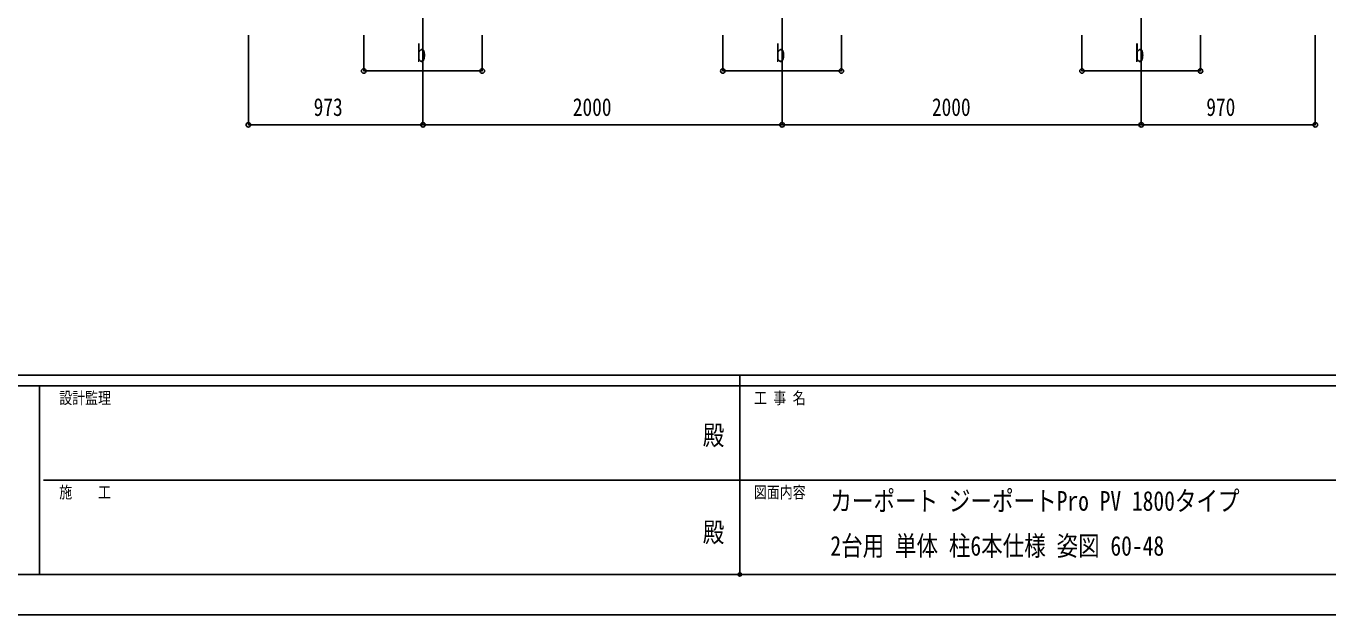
# Model space of a CAD drawing. Units: millimetres, scale not verified. Extents: x -12615 to 12615, y -8910 to 8910.
# Drawn here: x -3990 to 3261, y -8910 to -5632 of the extents above; entities that cross this region are included whole.
import ezdxf
from ezdxf.enums import TextEntityAlignment as Align

# ---------------------------------------------------------------- set-up
doc = ezdxf.new("R2010")
doc.units = ezdxf.units.MM
doc.header["$LTSCALE"] = 40
doc.header["$PDMODE"] = 32
doc.header["$PDSIZE"] = 20
for name, color, linetype in [('0-2_USER1', 3, 'Continuous'), ('0-3_YKK_12', 2, 'Continuous'), ('0-6_YKK_D', 6, 'Continuous'), ('0-7_YKK_ZWAK', 7, 'Continuous')]:
    doc.layers.add(name, color=color, linetype=linetype)
doc.styles.add('ＭＳ ゴシック', font='')
doc.styles.get('ＭＳ ゴシック').set_extended_font_data('MS Gothic')

msp = doc.modelspace()

# ---------------------------------------------------------------- linework, layer by layer
at = {"layer": '0-3_YKK_12'}
for p, q in [((-1779.36, -5332.18), (-1779.36, -5832.18)), ((220.64, -5332.18), (220.64, -5832.18)), ((2220.64, -5332.18), (2220.64, -5832.18))]:
    msp.add_line(p, q, dxfattribs=at)
at = {"layer": '0-6_YKK_D'}
for p, q in [((-2751.96, -5682.18), (-2751.96, -6183.18)), ((-2109.36, -5682.18), (-2109.36, -5883.18)), ((-1779.36, -5682.18), (-1779.36, -6183.18)), ((-1779.36, -5682.18), (-1779.36, -6183.18)), ((-1449.36, -5682.18), (-1449.36, -5883.18)), ((-109.36, -5682.18), (-109.36, -5883.18)), ((220.64, -5682.18), (220.64, -6183.18)), ((220.64, -5682.18), (220.64, -6183.18)), ((550.64, -5682.18), (550.64, -5883.18)), ((1890.64, -5682.18), (1890.64, -5883.18)), ((2220.64, -5682.18), (2220.64, -6183.18)), ((2220.64, -5682.18), (2220.64, -6183.18)), ((2550.64, -5682.18), (2550.64, -5883.18)), ((3190.15, -5682.18), (3190.15, -6183.18)), ((-2109.36, -5882.18), (-1449.36, -5882.18)), ((-109.36, -5882.18), (550.64, -5882.18)), ((1890.64, -5882.18), (2550.64, -5882.18)), ((-1779.36, -6182.18), (-2751.96, -6182.18)), ((-1779.36, -6182.18), (220.64, -6182.18)), ((220.64, -6182.18), (2220.64, -6182.18)), ((2220.64, -6182.18), (3190.15, -6182.18))]:
    msp.add_line(p, q, dxfattribs=at)
for centre in [(-2109.36, -5882.18), (-1449.36, -5882.18), (-109.36, -5882.18), (550.64, -5882.18), (1890.64, -5882.18), (2550.64, -5882.18), (-2751.96, -6182.18), (-1779.36, -6182.18), (-1779.36, -6182.18), (220.64, -6182.18), (220.64, -6182.18), (2220.64, -6182.18), (2220.64, -6182.18), (3190.15, -6182.18)]:
    msp.add_circle(centre, 12.75, dxfattribs=at)
at = {"layer": '0-7_YKK_ZWAK'}
for p, q in [((11685.06, -7575), (-11714.94, -7575)), ((-14.94, -7575), (-14.94, -8685)), ((-3914.94, -7635), (-11714.94, -7635)), ((-3914.94, -7635), (-3914.94, -8685)), ((-14.94, -7635), (-3914.94, -7635)), ((3885.06, -7635), (-14.94, -7635)), ((-3892.44, -8160), (-14.94, -8160)), ((-14.94, -8160), (3885.06, -8160)), ((-11714.94, -8685), (-3914.94, -8685)), ((-3914.94, -8685), (-14.94, -8685)), ((-14.94, -8685), (3885.06, -8685))]:
    msp.add_line(p, q, dxfattribs=at)
msp.add_lwpolyline([(-12615, -8910), (12615, -8910), (12615, 8910), (-12615, 8910)], close=True, dxfattribs=at)
msp.add_point((-14.94, -8685), dxfattribs=at)

# ---------------------------------------------------------------- texts
at = {"layer": '0-2_USER1', "style": 'ＭＳ ゴシック', "width": 0.8}
for s, p in [('カーポート ジーポートPro PV 1800タイプ\u3000', (489.47, -8363.23)), ('2台用 単体 柱6本仕様 姿図 60-48', (489.47, -8613.23))]:
    msp.add_text(s, height=110, dxfattribs=at).set_placement(p, align=Align.BOTTOM_LEFT)
at = {"layer": '0-6_YKK_D', "style": 'ＭＳ ゴシック', "width": 0.8}
for s, p in [('b', (-1815.36, -5862.18)), ('b', (184.64, -5862.18)), ('b', (2184.64, -5862.18)), ('973', (-2388.06, -6162.18)), ('2000', (-944.96, -6162.18)), ('2000', (1055.04, -6162.18)), ('970', (2583, -6162.18))]:
    msp.add_text(s, height=98.97, dxfattribs=at).set_placement(p, align=Align.BOTTOM_LEFT)
at = {"layer": '0-7_YKK_ZWAK', "style": 'ＭＳ ゴシック', "width": 0.8}
for s, height, p in [('設計監理', 65.98, (-3804.94, -7755)), ('工 事 名', 65.98, (63.81, -7755)), ('殿', 110, (-221, -7997.5)), ('施\u3000\u3000工', 65.98, (-3804.94, -8280)), ('図面内容', 65.98, (63.81, -8280)), ('殿', 110, (-221, -8537.5))]:
    msp.add_text(s, height=height, dxfattribs=at).set_placement(p, align=Align.BOTTOM_LEFT)

doc.saveas('drawing.dxf')
